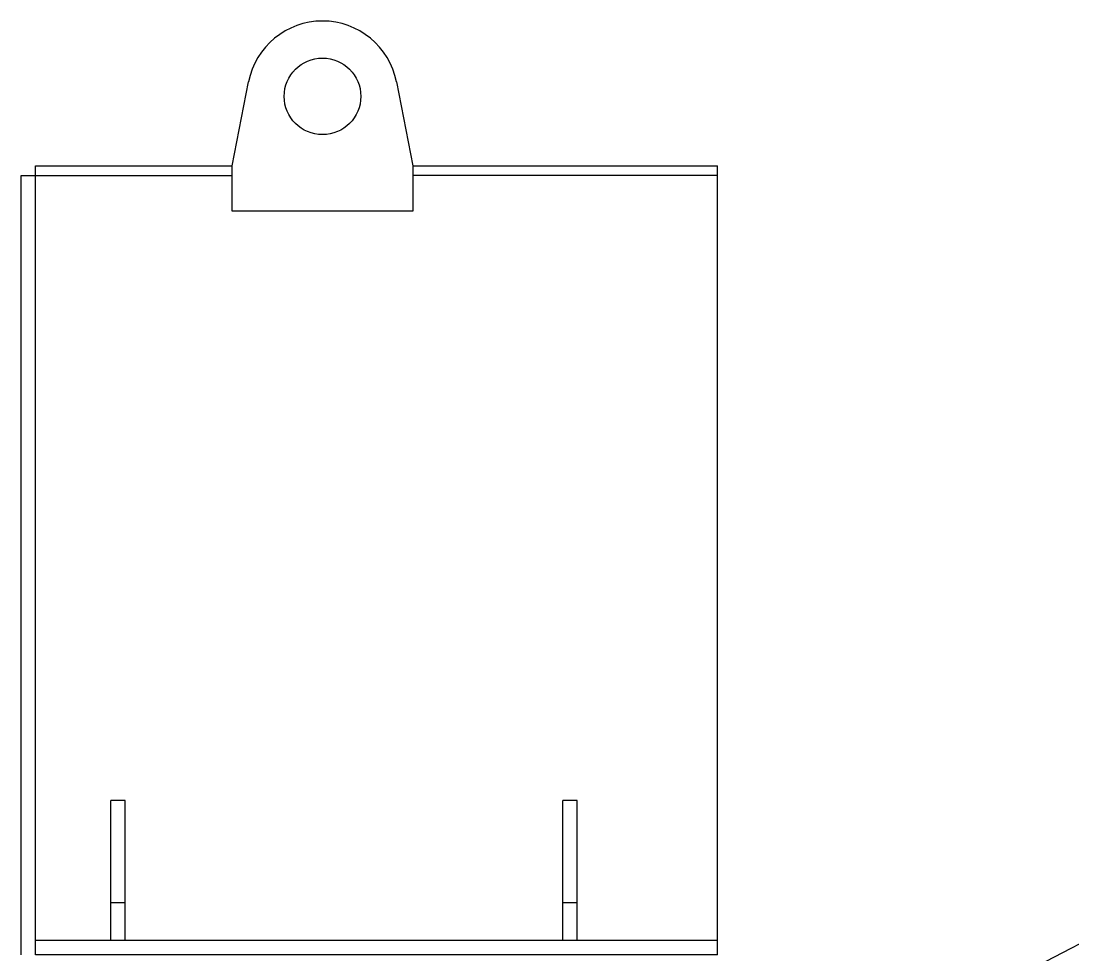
# Model space of a CAD drawing. Header units: millimetres. Extents: x 1293 to 41893, y 1011 to 26911.
# Drawn here: x 32527.6 to 32992.9, y 8155.4 to 8568.6 of the extents above; entities that cross this region are included whole.
import ezdxf

# ---------------------------------------------------------------- set-up
doc = ezdxf.new("R2010")
doc.units = ezdxf.units.MM
doc.header["$LTSCALE"] = 50
doc.layers.add('CAPA_1', color=7, linetype='Continuous')
doc.dimstyles.new('SLDDIMSTYLE2', dxfattribs={"dimtxt": 0.18, "dimasz": 30.769231, "dimexe": 0, "dimexo": 0.0625, "dimgap": 0, "dimtad": 0, "dimtih": 1, "dimtoh": 1, "dimdec": 0, "dimrnd": 1e-09, "dimzin": 0, "dimdsep": 46, "dimtxsty": 'Standard', "dimblk1": 'DOT', "dimblk2": 'DOT', "dimsah": 1, "dimcen": 0.09, "dimadec": 0, "dimazin": 0, "dimtfac": 30.769231, "dimtdec": 0, "dimtofl": 0, "dimtmove": 0, "dimatfit": 3, "dimldrblk": 'DOT', "dimfxl": 1, "dimfrac": 2, "dimtolj": 1, "dimtzin": 0, "dimarcsym": 0})

# ---------------------------------------------------------------- blocks, each defined once
blk = doc.blocks.new('_Dot')
at = {"color": 0, "linetype": 'ByBlock', "lineweight": -2}
blk.add_line((-0.5, 0), (-1, 0), dxfattribs=at)
at = {"color": 0, "linetype": 'ByBlock', "const_width": 0.5}
blk.add_lwpolyline([(-0.25, 0, 1), (0.25, 0, 1)], format="xyb", close=True, dxfattribs=at)

msp = doc.modelspace()

# ---------------------------------------------------------------- linework, layer by layer
at = {"color": 7, "linetype": 'Continuous', "lineweight": 25}
for p, q in [((32620.9475566, 8504.4987932), (32628.2358896, 8541.7064415)), ((32693.6592235, 8541.7064415), (32700.9475566, 8504.4987932)), ((32527.6142232, 8500.2654599), (32620.9475566, 8500.2654599)), ((32527.6142232, 8155.3821266), (32527.6142232, 8500.2654599)), ((32533.9642232, 8504.4987932), (32620.9475566, 8504.4987932)), ((32533.9642232, 8155.3821266), (32533.9642232, 8504.4987932)), ((32620.9475566, 8484.4987932), (32620.9475566, 8504.4987932)), ((32700.9475566, 8504.4987932), (32835.610707, 8504.4987932)), ((32700.9475566, 8504.4987932), (32700.9475566, 8484.4987932)), ((32835.610707, 8500.2654599), (32700.9475566, 8500.2654599)), ((32835.610707, 8155.3821266), (32835.610707, 8504.4987932)), ((32700.9475566, 8484.4987932), (32620.9475566, 8484.4987932)), ((32567.2975566, 8161.7321266), (32567.2975566, 8223.7321266)), ((32573.6475566, 8223.7321266), (32567.2975566, 8223.7321266)), ((32573.6475566, 8161.7321266), (32573.6475566, 8223.7321266)), ((32767.2975566, 8161.7321266), (32767.2975566, 8223.7321266)), ((32773.6475566, 8223.7321266), (32767.2975566, 8223.7321266)), ((32773.6475566, 8161.7321266), (32773.6475566, 8223.7321266)), ((32573.6475566, 8178.3987932), (32567.2975566, 8178.3987932)), ((32773.6475566, 8178.3987932), (32767.2975566, 8178.3987932)), ((32835.610707, 8161.7321266), (32533.9642232, 8161.7321266)), ((32835.610707, 8155.3821266), (32533.9642232, 8155.3821266))]:
    msp.add_line(p, q, dxfattribs=at)
msp.add_circle((32660.9475566, 8535.2987932), 16.9333333, dxfattribs=at)
msp.add_arc((32660.9475566, 8535.2987932), 33.3333333, 11.082920925, 168.917079075, dxfattribs=at)

# ---------------------------------------------------------------- leaders
at = {"layer": 'CAPA_1'}
msp.add_leader([(32646.3124346, 7979.4762254), (33272.9484548, 8303.7996079)], dimstyle='SLDDIMSTYLE2', dxfattribs=at)

doc.saveas('drawing.dxf')
